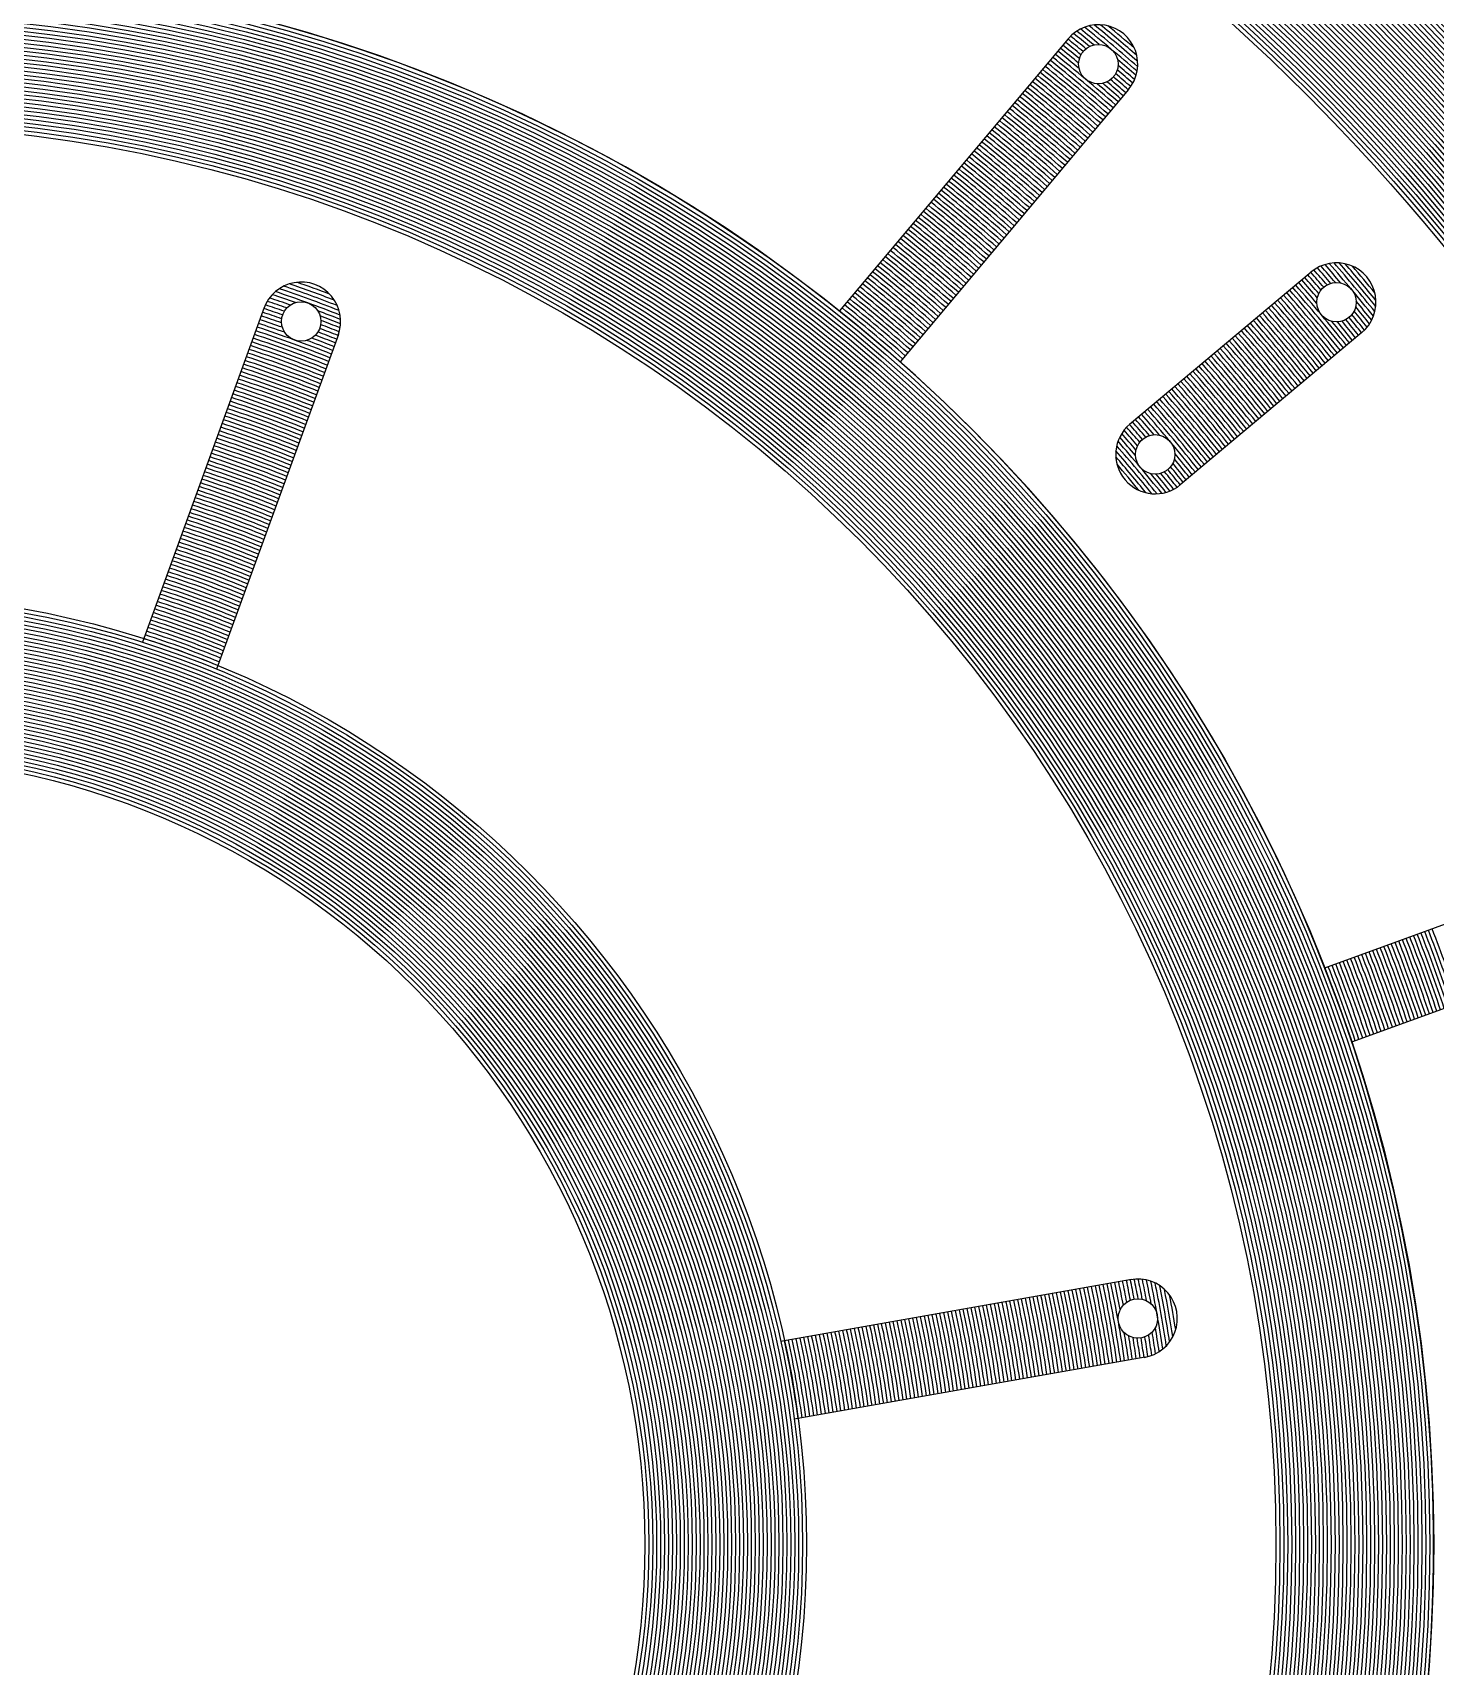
# Model space of a CAD drawing. Header units: millimetres. Extents: x 0 to 2404, y 0 to 1600.
# Drawn here: x 2356.57 to 2374.35, y 1483.18 to 1503.9 of the extents above; entities that cross this region are included whole.
import ezdxf

# ---------------------------------------------------------------- set-up
doc = ezdxf.new("R2010")
doc.units = ezdxf.units.MM

msp = doc.modelspace()

# ---------------------------------------------------------------- linework, layer by layer
for p, q in [((2369.699, 1503.819), (2366.802, 1500.367)), ((2370.465, 1503.176), (2367.568, 1499.724)), ((2372.78, 1500.861), (2370.477, 1498.929)), ((2359.509, 1500.412), (2357.964, 1496.167)), ((2373.423, 1500.095), (2371.12, 1498.163)), ((2360.449, 1500.07), (2358.904, 1495.825)), ((2377.185, 1493.579), (2372.95, 1492.037)), ((2377.527, 1492.639), (2373.292, 1491.098)), ((2370.503, 1488.088), (2366.054, 1487.304)), ((2370.677, 1487.103), (2366.228, 1486.319))]:
    msp.add_line(p, q)
for centre, radius in [((2354.333, 1484.729), 46), ((2354.333, 1484.729), 45.95), ((2354.333, 1484.729), 45.9), ((2354.333, 1484.729), 45.85), ((2354.333, 1484.729), 45.8), ((2354.333, 1484.729), 45.75), ((2354.333, 1484.729), 45.7), ((2354.333, 1484.729), 45.65), ((2354.333, 1484.729), 45.6), ((2354.333, 1484.729), 45.55), ((2354.333, 1484.729), 45.5), ((2354.333, 1484.729), 45.45), ((2354.333, 1484.729), 45.4), ((2354.333, 1484.729), 45.35), ((2354.333, 1484.729), 45.3), ((2354.333, 1484.729), 45.25), ((2354.333, 1484.729), 45.2), ((2354.333, 1484.729), 45.15), ((2354.333, 1484.729), 45.1), ((2354.333, 1484.729), 45.05), ((2354.333, 1484.729), 45), ((2354.333, 1484.729), 44.95), ((2354.333, 1484.729), 44.9), ((2354.333, 1484.729), 44.85), ((2354.333, 1484.729), 44.8), ((2354.333, 1484.729), 44.75), ((2354.333, 1484.729), 44.7), ((2354.333, 1484.729), 44.65), ((2354.333, 1484.729), 44.6), ((2354.333, 1484.729), 44.55), ((2354.333, 1484.729), 44.5), ((2354.333, 1484.729), 44.45), ((2354.333, 1484.729), 44.4), ((2354.333, 1484.729), 44.35), ((2354.333, 1484.729), 44.3), ((2354.333, 1484.729), 44.25), ((2354.333, 1484.729), 44.2), ((2354.333, 1484.729), 44.15), ((2354.333, 1484.729), 44.1), ((2354.333, 1484.729), 44.05), ((2354.333, 1484.729), 44), ((2354.333, 1484.729), 28), ((2354.333, 1484.729), 27.95), ((2354.333, 1484.729), 27.9), ((2354.333, 1484.729), 27.85), ((2354.333, 1484.729), 27.8), ((2354.333, 1484.729), 27.75), ((2354.333, 1484.729), 27.7), ((2354.333, 1484.729), 27.65), ((2354.333, 1484.729), 27.6), ((2354.333, 1484.729), 27.55), ((2354.333, 1484.729), 27.5), ((2354.333, 1484.729), 27.45), ((2354.333, 1484.729), 27.4), ((2354.333, 1484.729), 27.35), ((2354.333, 1484.729), 27.3), ((2354.333, 1484.729), 27.25), ((2354.333, 1484.729), 27.2), ((2354.333, 1484.729), 27.15), ((2354.333, 1484.729), 27.1), ((2354.333, 1484.729), 27.05), ((2354.333, 1484.729), 27), ((2354.333, 1484.729), 26.95), ((2354.333, 1484.729), 26.9), ((2354.333, 1484.729), 26.85), ((2354.333, 1484.729), 26.8), ((2354.333, 1484.729), 26.75), ((2354.333, 1484.729), 26.7), ((2354.333, 1484.729), 26.65), ((2354.333, 1484.729), 26.6), ((2354.333, 1484.729), 26.55), ((2354.333, 1484.729), 26.5), ((2354.333, 1484.729), 26.45), ((2354.333, 1484.729), 26.4), ((2354.333, 1484.729), 26.35), ((2354.333, 1484.729), 26.3), ((2354.333, 1484.729), 26.25), ((2354.333, 1484.729), 26.2), ((2354.333, 1484.729), 26.15), ((2354.333, 1484.729), 26.1), ((2354.333, 1484.729), 26.05), ((2354.333, 1484.729), 26), ((2354.333, 1484.729), 20), ((2354.333, 1484.729), 19.95), ((2354.333, 1484.729), 19.9), ((2354.333, 1484.729), 19.85), ((2354.333, 1484.729), 19.8), ((2354.333, 1484.729), 19.75), ((2354.333, 1484.729), 19.7), ((2354.333, 1484.729), 19.65), ((2354.333, 1484.729), 19.6), ((2354.333, 1484.729), 19.55), ((2354.333, 1484.729), 19.5), ((2354.333, 1484.729), 19.45), ((2354.333, 1484.729), 19.4), ((2354.333, 1484.729), 19.35), ((2354.333, 1484.729), 19.3), ((2354.333, 1484.729), 19.25), ((2354.333, 1484.729), 19.2), ((2354.333, 1484.729), 19.15), ((2354.333, 1484.729), 19.1), ((2354.333, 1484.729), 19.05), ((2354.333, 1484.729), 19), ((2354.333, 1484.729), 18.95), ((2354.333, 1484.729), 18.9), ((2370.082, 1503.497), 0.25), ((2354.333, 1484.729), 18.85), ((2354.333, 1484.729), 18.8), ((2354.333, 1484.729), 18.75), ((2354.333, 1484.729), 18.7), ((2354.333, 1484.729), 18.65), ((2354.333, 1484.729), 18.6), ((2354.333, 1484.729), 18.55), ((2354.333, 1484.729), 18.5), ((2354.333, 1484.729), 18.45), ((2354.333, 1484.729), 18.4), ((2354.333, 1484.729), 18.35), ((2354.333, 1484.729), 18.3), ((2354.333, 1484.729), 18.25), ((2354.333, 1484.729), 18.2), ((2354.333, 1484.729), 18.15), ((2354.333, 1484.729), 18.1), ((2354.333, 1484.729), 18.05), ((2354.333, 1484.729), 18), ((2373.101, 1500.478), 0.25), ((2359.977, 1500.234), 0.25), ((2370.803, 1498.549), 0.25), ((2354.333, 1484.729), 12.05), ((2354.333, 1484.729), 12.05), ((2354.333, 1484.729), 12), ((2354.333, 1484.729), 11.95), ((2354.333, 1484.729), 11.9), ((2354.333, 1484.729), 11.85), ((2354.333, 1484.729), 11.8), ((2354.333, 1484.729), 11.75), ((2354.333, 1484.729), 11.7), ((2354.333, 1484.729), 11.65), ((2354.333, 1484.729), 11.6), ((2354.333, 1484.729), 11.55), ((2354.333, 1484.729), 11.5), ((2354.333, 1484.729), 11.45), ((2354.333, 1484.729), 11.4), ((2354.333, 1484.729), 11.35), ((2354.333, 1484.729), 11.3), ((2354.333, 1484.729), 11.25), ((2354.333, 1484.729), 11.2), ((2354.333, 1484.729), 11.15), ((2354.333, 1484.729), 11.1), ((2354.333, 1484.729), 11.05), ((2354.333, 1484.729), 11), ((2354.333, 1484.729), 10.95), ((2354.333, 1484.729), 10.9), ((2354.333, 1484.729), 10.85), ((2354.333, 1484.729), 10.8), ((2354.333, 1484.729), 10.75), ((2354.333, 1484.729), 10.7), ((2354.333, 1484.729), 10.65), ((2354.333, 1484.729), 10.6), ((2354.333, 1484.729), 10.55), ((2354.333, 1484.729), 10.5), ((2354.333, 1484.729), 10.45), ((2354.333, 1484.729), 10.4), ((2354.333, 1484.729), 10.35), ((2354.333, 1484.729), 10.3), ((2354.333, 1484.729), 10.25), ((2354.333, 1484.729), 10.2), ((2354.333, 1484.729), 10.15), ((2354.333, 1484.729), 10.1), ((2354.333, 1484.729), 10.05), ((2354.333, 1484.729), 10), ((2370.583, 1487.595), 0.25)]:
    msp.add_circle(centre, radius)
for centre, radius, start, end in [((2354.333, 1484.729), 50, 95.7392, 84.2608), ((2354.333, 1484.729), 20, 141.4325, 138.5675), ((2354.333, 1484.729), 24.5, 50.5847, 51.1694), ((2370.082, 1503.497), 0.5, 320, 140), ((2354.333, 1484.729), 24.55, 50.5723, 51.1623), ((2354.333, 1484.729), 24.6, 50.5348, 51.1434), ((2354.333, 1484.729), 24.65, 50.4663, 51.1121), ((2354.333, 1484.729), 24.7, 50.3494, 51.0674), ((2354.333, 1484.729), 24.75, 48.9925, 51.0075), ((2354.333, 1484.729), 24.8, 49.0702, 50.9298), ((2354.333, 1484.729), 24.85, 49.1708, 50.8292), ((2354.333, 1484.729), 24.9, 49.3041, 50.6959), ((2354.333, 1484.729), 24.95, 49.4949, 50.5051), ((2354.333, 1484.729), 24.25, 48.8186, 51.1814), ((2354.333, 1484.729), 24.3, 50.3522, 51.179), ((2354.333, 1484.729), 24.35, 50.4692, 51.1766), ((2354.333, 1484.729), 24.4, 50.5369, 51.1742), ((2354.333, 1484.729), 24.45, 50.5734, 51.1718), ((2354.333, 1484.729), 23.95, 48.8038, 51.1962), ((2354.333, 1484.729), 24, 48.8063, 51.1937), ((2354.333, 1484.729), 24.05, 48.8087, 51.1913), ((2354.333, 1484.729), 24.1, 48.8112, 51.1888), ((2354.333, 1484.729), 24.15, 48.8137, 51.1863), ((2354.333, 1484.729), 24.2, 48.8161, 51.1839), ((2354.333, 1484.729), 24.6, 48.8566, 49.4652), ((2354.333, 1484.729), 24.7, 48.9326, 49.6506), ((2354.333, 1484.729), 24.65, 48.8879, 49.5337), ((2354.333, 1484.729), 23.7, 48.7911, 51.2089), ((2354.333, 1484.729), 23.75, 48.7937, 51.2063), ((2354.333, 1484.729), 23.8, 48.7962, 51.2038), ((2354.333, 1484.729), 23.85, 48.7987, 51.2013), ((2354.333, 1484.729), 23.9, 48.8013, 51.1987), ((2354.333, 1484.729), 24.3, 48.821, 49.6478), ((2354.333, 1484.729), 24.35, 48.8234, 49.5308), ((2354.333, 1484.729), 24.4, 48.8258, 49.4631), ((2354.333, 1484.729), 24.45, 48.8282, 49.4266), ((2354.333, 1484.729), 24.5, 48.8306, 49.4153), ((2354.333, 1484.729), 24.55, 48.8377, 49.4277), ((2354.333, 1484.729), 23.45, 48.7782, 51.2218), ((2354.333, 1484.729), 23.5, 48.7808, 51.2192), ((2354.333, 1484.729), 23.55, 48.7834, 51.2166), ((2354.333, 1484.729), 23.6, 48.786, 51.214), ((2354.333, 1484.729), 23.65, 48.7886, 51.2114), ((2354.333, 1484.729), 23.15, 48.7624, 51.2376), ((2354.333, 1484.729), 23.2, 48.7651, 51.2349), ((2354.333, 1484.729), 23.25, 48.7677, 51.2323), ((2354.333, 1484.729), 23.3, 48.7704, 51.2296), ((2354.333, 1484.729), 23.35, 48.773, 51.227), ((2354.333, 1484.729), 23.4, 48.7756, 51.2244), ((2354.333, 1484.729), 22.9, 48.7489, 51.2511), ((2354.333, 1484.729), 22.95, 48.7516, 51.2484), ((2354.333, 1484.729), 23, 48.7543, 51.2457), ((2354.333, 1484.729), 23.05, 48.757, 51.243), ((2354.333, 1484.729), 23.1, 48.7597, 51.2403), ((2354.333, 1484.729), 22.6, 48.7323, 51.2677), ((2354.333, 1484.729), 22.65, 48.7351, 51.2649), ((2354.333, 1484.729), 22.7, 48.7379, 51.2621), ((2354.333, 1484.729), 22.75, 48.7407, 51.2593), ((2354.333, 1484.729), 22.8, 48.7434, 51.2566), ((2354.333, 1484.729), 22.85, 48.7462, 51.2538), ((2354.333, 1484.729), 22.35, 48.7181, 51.2819), ((2354.333, 1484.729), 22.4, 48.721, 51.279), ((2354.333, 1484.729), 22.45, 48.7238, 51.2762), ((2354.333, 1484.729), 22.5, 48.7267, 51.2733), ((2354.333, 1484.729), 22.55, 48.7295, 51.2705), ((2354.333, 1484.729), 22.1, 48.7036, 51.2964), ((2354.333, 1484.729), 22.15, 48.7065, 51.2935), ((2354.333, 1484.729), 22.2, 48.7094, 51.2906), ((2354.333, 1484.729), 22.25, 48.7123, 51.2877), ((2354.333, 1484.729), 22.3, 48.7152, 51.2848), ((2354.333, 1484.729), 21.8, 48.6858, 51.3142), ((2354.333, 1484.729), 21.85, 48.6888, 51.3112), ((2354.333, 1484.729), 21.9, 48.6918, 51.3082), ((2354.333, 1484.729), 21.95, 48.6947, 51.3053), ((2354.333, 1484.729), 22, 48.6977, 51.3023), ((2354.333, 1484.729), 22.05, 48.7007, 51.2993), ((2354.333, 1484.729), 21.55, 48.6705, 51.3295), ((2354.333, 1484.729), 21.6, 48.6736, 51.3264), ((2354.333, 1484.729), 21.65, 48.6767, 51.3233), ((2354.333, 1484.729), 21.7, 48.6797, 51.3203), ((2354.333, 1484.729), 21.75, 48.6827, 51.3173), ((2354.333, 1484.729), 21.25, 48.6517, 51.3483), ((2354.333, 1484.729), 21.3, 48.6549, 51.3451), ((2354.333, 1484.729), 21.35, 48.6581, 51.3419), ((2354.333, 1484.729), 21.4, 48.6612, 51.3388), ((2354.333, 1484.729), 21.45, 48.6643, 51.3357), ((2354.333, 1484.729), 21.5, 48.6674, 51.3326), ((2354.333, 1484.729), 21, 48.6357, 51.3643), ((2354.333, 1484.729), 21.05, 48.6389, 51.3611), ((2354.333, 1484.729), 21.1, 48.6422, 51.3578), ((2354.333, 1484.729), 21.15, 48.6454, 51.3546), ((2354.333, 1484.729), 21.2, 48.6486, 51.3514), ((2354.333, 1484.729), 20.7, 48.6159, 51.3841), ((2354.333, 1484.729), 20.75, 48.6192, 51.3808), ((2354.333, 1484.729), 20.8, 48.6226, 51.3774), ((2354.333, 1484.729), 20.85, 48.6259, 51.3741), ((2354.333, 1484.729), 20.9, 48.6292, 51.3708), ((2354.333, 1484.729), 20.95, 48.6324, 51.3676), ((2373.101, 1500.478), 0.5, 309.4153, 130.5847), ((2354.333, 1484.729), 24.6, 40.5348, 41.1434), ((2354.333, 1484.729), 24.65, 40.4663, 41.1121), ((2354.333, 1484.729), 24.7, 40.3494, 41.0674), ((2354.333, 1484.729), 24.75, 38.9925, 41.0075), ((2354.333, 1484.729), 24.8, 39.0702, 40.9298), ((2354.333, 1484.729), 24.85, 39.1708, 40.8292), ((2354.333, 1484.729), 24.9, 39.3041, 40.6959), ((2354.333, 1484.729), 24.95, 39.4949, 40.5051), ((2359.977, 1500.234), 0.5, 339.1317, 160.8683), ((2354.333, 1484.729), 16.9, 68.9703, 71.0297), ((2354.333, 1484.729), 16.95, 69.2528, 70.7472), ((2354.333, 1484.729), 20.45, 48.599, 51.401), ((2354.333, 1484.729), 20.5, 48.6024, 51.3976), ((2354.333, 1484.729), 20.55, 48.6058, 51.3942), ((2354.333, 1484.729), 20.6, 48.6092, 51.3908), ((2354.333, 1484.729), 20.65, 48.6126, 51.3874), ((2354.333, 1484.729), 24.25, 38.8186, 41.1814), ((2354.333, 1484.729), 24.3, 40.3522, 41.179), ((2354.333, 1484.729), 24.35, 40.4692, 41.1766), ((2354.333, 1484.729), 24.4, 40.5369, 41.1742), ((2354.333, 1484.729), 24.45, 40.5734, 41.1718), ((2354.333, 1484.729), 24.5, 40.5847, 41.1694), ((2354.333, 1484.729), 24.55, 40.5723, 41.1623), ((2354.333, 1484.729), 16.6, 70.7932, 71.6963), ((2354.333, 1484.729), 16.65, 70.6914, 71.6491), ((2354.333, 1484.729), 16.7, 70.5177, 71.582), ((2354.333, 1484.729), 16.75, 68.5074, 71.4926), ((2354.333, 1484.729), 16.8, 68.6232, 71.3768), ((2354.333, 1484.729), 16.85, 68.7727, 71.2273), ((2354.333, 1484.729), 20.2, 48.5816, 51.4184), ((2354.333, 1484.729), 20.25, 48.5851, 51.4149), ((2354.333, 1484.729), 20.3, 48.5886, 51.4114), ((2354.333, 1484.729), 20.35, 48.5921, 51.4079), ((2354.333, 1484.729), 20.4, 48.5956, 51.4044), ((2354.333, 1484.729), 23.95, 38.8038, 41.1962), ((2354.333, 1484.729), 24, 38.8063, 41.1937), ((2354.333, 1484.729), 24.05, 38.8087, 41.1913), ((2354.333, 1484.729), 24.1, 38.8112, 41.1888), ((2354.333, 1484.729), 24.15, 38.8137, 41.1863), ((2354.333, 1484.729), 24.2, 38.8161, 41.1839), ((2354.333, 1484.729), 24.7, 38.9326, 39.6506), ((2354.333, 1484.729), 16.4, 70.7981, 71.7471), ((2354.333, 1484.729), 16.45, 70.8519, 71.7418), ((2354.333, 1484.729), 16.5, 70.8681, 71.7365), ((2354.333, 1484.729), 16.55, 70.8493, 71.7252), ((2354.333, 1484.729), 16.7, 68.418, 69.4823), ((2354.333, 1484.729), 16.65, 68.3509, 69.3086), ((2354.333, 1484.729), 20.05, 48.571, 51.429), ((2354.333, 1484.729), 20.1, 48.5746, 51.4254), ((2354.333, 1484.729), 20.15, 48.5781, 51.4219), ((2354.333, 1484.729), 23.65, 38.7886, 41.2114), ((2354.333, 1484.729), 23.7, 38.7911, 41.2089), ((2354.333, 1484.729), 23.75, 38.7937, 41.2063), ((2354.333, 1484.729), 23.8, 38.7962, 41.2038), ((2354.333, 1484.729), 23.85, 38.7987, 41.2013), ((2354.333, 1484.729), 23.9, 38.8013, 41.1987), ((2354.333, 1484.729), 24.5, 38.8306, 39.4153), ((2354.333, 1484.729), 24.55, 38.8377, 39.4277), ((2354.333, 1484.729), 24.6, 38.8566, 39.4652), ((2354.333, 1484.729), 24.65, 38.8879, 39.5337), ((2354.333, 1484.729), 16.2, 68.2313, 71.7687), ((2354.333, 1484.729), 16.25, 68.2368, 71.7632), ((2354.333, 1484.729), 16.3, 70.5241, 71.7578), ((2354.333, 1484.729), 16.35, 70.6977, 71.7524), ((2354.333, 1484.729), 16.45, 68.2582, 69.1481), ((2354.333, 1484.729), 16.5, 68.2635, 69.1319), ((2354.333, 1484.729), 16.55, 68.2748, 69.1507), ((2354.333, 1484.729), 16.6, 68.3037, 69.2068), ((2354.333, 1484.729), 23.3, 38.7704, 41.2296), ((2354.333, 1484.729), 23.35, 38.773, 41.227), ((2354.333, 1484.729), 23.4, 38.7756, 41.2244), ((2354.333, 1484.729), 23.45, 38.7782, 41.2218), ((2354.333, 1484.729), 23.5, 38.7808, 41.2192), ((2354.333, 1484.729), 23.55, 38.7834, 41.2166), ((2354.333, 1484.729), 23.6, 38.786, 41.214), ((2354.333, 1484.729), 24.3, 38.821, 39.6478), ((2354.333, 1484.729), 24.35, 38.8234, 39.5308), ((2354.333, 1484.729), 24.4, 38.8258, 39.4631), ((2354.333, 1484.729), 24.45, 38.8282, 39.4266), ((2354.333, 1484.729), 15.95, 68.2036, 71.7964), ((2354.333, 1484.729), 16, 68.2092, 71.7908), ((2354.333, 1484.729), 16.05, 68.2148, 71.7852), ((2354.333, 1484.729), 16.1, 68.2203, 71.7797), ((2354.333, 1484.729), 16.15, 68.2259, 71.7741), ((2354.333, 1484.729), 16.3, 68.2422, 69.4759), ((2354.333, 1484.729), 16.35, 68.2476, 69.3023), ((2354.333, 1484.729), 16.4, 68.2529, 69.2019), ((2354.333, 1484.729), 23, 38.7543, 41.2457), ((2354.333, 1484.729), 23.05, 38.757, 41.243), ((2354.333, 1484.729), 23.1, 38.7597, 41.2403), ((2354.333, 1484.729), 23.15, 38.7624, 41.2376), ((2354.333, 1484.729), 23.2, 38.7651, 41.2349), ((2354.333, 1484.729), 23.25, 38.7677, 41.2323), ((2354.333, 1484.729), 15.75, 68.1808, 71.8192), ((2354.333, 1484.729), 15.8, 68.1865, 71.8135), ((2354.333, 1484.729), 15.85, 68.1923, 71.8077), ((2354.333, 1484.729), 15.9, 68.1979, 71.8021), ((2354.333, 1484.729), 22.65, 38.7351, 41.2649), ((2354.333, 1484.729), 22.7, 38.7379, 41.2621), ((2354.333, 1484.729), 22.75, 38.7407, 41.2593), ((2354.333, 1484.729), 22.8, 38.7434, 41.2566), ((2354.333, 1484.729), 22.85, 38.7462, 41.2538), ((2354.333, 1484.729), 22.9, 38.7489, 41.2511), ((2354.333, 1484.729), 22.95, 38.7516, 41.2484), ((2354.333, 1484.729), 15.5, 68.1514, 71.8486), ((2354.333, 1484.729), 15.55, 68.1574, 71.8426), ((2354.333, 1484.729), 15.6, 68.1633, 71.8367), ((2354.333, 1484.729), 15.65, 68.1692, 71.8308), ((2354.333, 1484.729), 15.7, 68.175, 71.825), ((2354.333, 1484.729), 22.35, 38.7181, 41.2819), ((2354.333, 1484.729), 22.4, 38.721, 41.279), ((2354.333, 1484.729), 22.45, 38.7238, 41.2762), ((2354.333, 1484.729), 22.5, 38.7267, 41.2733), ((2354.333, 1484.729), 22.55, 38.7295, 41.2705), ((2354.333, 1484.729), 22.6, 38.7323, 41.2677), ((2354.333, 1484.729), 15.3, 68.1273, 71.8727), ((2354.333, 1484.729), 15.35, 68.1334, 71.8666), ((2354.333, 1484.729), 15.4, 68.1394, 71.8606), ((2354.333, 1484.729), 15.45, 68.1454, 71.8546), ((2354.333, 1484.729), 22, 38.6977, 41.3023), ((2354.333, 1484.729), 22.05, 38.7007, 41.2993), ((2354.333, 1484.729), 22.1, 38.7036, 41.2964), ((2354.333, 1484.729), 22.15, 38.7065, 41.2935), ((2354.333, 1484.729), 22.2, 38.7094, 41.2906), ((2354.333, 1484.729), 22.25, 38.7123, 41.2877), ((2354.333, 1484.729), 22.3, 38.7152, 41.2848), ((2354.333, 1484.729), 15.1, 68.1024, 71.8976), ((2354.333, 1484.729), 15.15, 68.1087, 71.8913), ((2354.333, 1484.729), 15.2, 68.1149, 71.8851), ((2354.333, 1484.729), 15.25, 68.1211, 71.8789), ((2354.333, 1484.729), 21.7, 40.3979, 41.3203), ((2354.333, 1484.729), 21.75, 38.6827, 41.3173), ((2354.333, 1484.729), 21.8, 38.6858, 41.3142), ((2354.333, 1484.729), 21.85, 38.6888, 41.3112), ((2354.333, 1484.729), 21.9, 38.6918, 41.3082), ((2354.333, 1484.729), 21.95, 38.6947, 41.3053), ((2354.333, 1484.729), 14.85, 68.0705, 71.9295), ((2354.333, 1484.729), 14.9, 68.077, 71.923), ((2354.333, 1484.729), 14.95, 68.0834, 71.9166), ((2354.333, 1484.729), 15, 68.0898, 71.9102), ((2354.333, 1484.729), 15.05, 68.0961, 71.9039), ((2370.803, 1498.549), 0.5, 130, 310), ((2354.333, 1484.729), 21.4, 40.612, 41.3086), ((2354.333, 1484.729), 21.45, 40.6535, 41.3274), ((2354.333, 1484.729), 21.5, 40.6662, 41.3326), ((2354.333, 1484.729), 21.55, 40.652, 41.3295), ((2354.333, 1484.729), 21.6, 40.6092, 41.3264), ((2354.333, 1484.729), 21.65, 40.5311, 41.3233), ((2354.333, 1484.729), 14.65, 68.0441, 71.9559), ((2354.333, 1484.729), 14.7, 68.0508, 71.9492), ((2354.333, 1484.729), 14.75, 68.0574, 71.9426), ((2354.333, 1484.729), 14.8, 68.064, 71.936), ((2354.333, 1484.729), 21.2, 38.9265, 41.0735), ((2354.333, 1484.729), 21.25, 38.8393, 41.1607), ((2354.333, 1484.729), 21.3, 40.4016, 41.227), ((2354.333, 1484.729), 21.35, 40.5349, 41.2756), ((2354.333, 1484.729), 14.4, 68.0102, 71.9898), ((2354.333, 1484.729), 14.45, 68.0171, 71.9829), ((2354.333, 1484.729), 14.5, 68.0239, 71.9761), ((2354.333, 1484.729), 14.55, 68.0307, 71.9693), ((2354.333, 1484.729), 14.6, 68.0374, 71.9626), ((2354.333, 1484.729), 21.1, 39.193, 40.807), ((2354.333, 1484.729), 21.15, 39.0406, 40.9594), ((2354.333, 1484.729), 21.05, 39.413, 40.587), ((2354.333, 1484.729), 21.6, 38.6736, 39.3908), ((2354.333, 1484.729), 21.65, 38.6767, 39.4689), ((2354.333, 1484.729), 21.7, 38.6797, 39.6021), ((2354.333, 1484.729), 14.2, 67.9821, 72.0179), ((2354.333, 1484.729), 14.25, 67.9892, 72.0108), ((2354.333, 1484.729), 14.3, 67.9962, 72.0038), ((2354.333, 1484.729), 14.35, 68.0032, 71.9968), ((2354.333, 1484.729), 21.3, 38.773, 39.5984), ((2354.333, 1484.729), 21.35, 38.7244, 39.4651), ((2354.333, 1484.729), 21.4, 38.6914, 39.388), ((2354.333, 1484.729), 21.45, 38.6726, 39.3465), ((2354.333, 1484.729), 21.5, 38.6674, 39.3338), ((2354.333, 1484.729), 21.55, 38.6705, 39.348), ((2354.333, 1484.729), 14, 67.9533, 72.0467), ((2354.333, 1484.729), 14.05, 67.9606, 72.0394), ((2354.333, 1484.729), 14.1, 67.9678, 72.0322), ((2354.333, 1484.729), 14.15, 67.975, 72.025), ((2354.333, 1484.729), 13.75, 67.9161, 72.0839), ((2354.333, 1484.729), 13.8, 67.9236, 72.0764), ((2354.333, 1484.729), 13.85, 67.9311, 72.0689), ((2354.333, 1484.729), 13.9, 67.9386, 72.0614), ((2354.333, 1484.729), 13.95, 67.9459, 72.0541), ((2354.333, 1484.729), 13.55, 67.8853, 72.1147), ((2354.333, 1484.729), 13.6, 67.8931, 72.1069), ((2354.333, 1484.729), 13.65, 67.9008, 72.0992), ((2354.333, 1484.729), 13.7, 67.9084, 72.0916), ((2354.333, 1484.729), 13.3, 67.8455, 72.1545), ((2354.333, 1484.729), 13.35, 67.8536, 72.1464), ((2354.333, 1484.729), 13.4, 67.8616, 72.1384), ((2354.333, 1484.729), 13.45, 67.8696, 72.1304), ((2354.333, 1484.729), 13.5, 67.8774, 72.1226), ((2354.333, 1484.729), 13.1, 67.8126, 72.1874), ((2354.333, 1484.729), 13.15, 67.8209, 72.1791), ((2354.333, 1484.729), 13.2, 67.8292, 72.1708), ((2354.333, 1484.729), 13.25, 67.8374, 72.1626), ((2354.333, 1484.729), 12.9, 67.7787, 72.2213), ((2354.333, 1484.729), 12.95, 67.7873, 72.2127), ((2354.333, 1484.729), 13, 67.7958, 72.2042), ((2354.333, 1484.729), 13.05, 67.8042, 72.1958), ((2354.333, 1484.729), 12.65, 67.7348, 72.2652), ((2354.333, 1484.729), 12.7, 67.7437, 72.2563), ((2354.333, 1484.729), 12.75, 67.7525, 72.2475), ((2354.333, 1484.729), 12.8, 67.7613, 72.2387), ((2354.333, 1484.729), 12.85, 67.77, 72.23), ((2354.333, 1484.729), 12.45, 67.6983, 72.3017), ((2354.333, 1484.729), 12.5, 67.7076, 72.2924), ((2354.333, 1484.729), 12.55, 67.7167, 72.2833), ((2354.333, 1484.729), 12.6, 67.7258, 72.2742), ((2354.333, 1484.729), 12.2, 67.6512, 72.3488), ((2354.333, 1484.729), 12.25, 67.6607, 72.3393), ((2354.333, 1484.729), 12.3, 67.6703, 72.3297), ((2354.333, 1484.729), 12.35, 67.6797, 72.3203), ((2354.333, 1484.729), 12.4, 67.6891, 72.3109), ((2354.333, 1484.729), 12.05, 67.6219, 72.3781), ((2354.333, 1484.729), 12.1, 67.6317, 72.3683), ((2354.333, 1484.729), 12.15, 67.6415, 72.3585), ((2354.333, 1484.729), 21.1, 18.6422, 21.3578), ((2354.333, 1484.729), 21.15, 18.6454, 21.3546), ((2354.333, 1484.729), 21.2, 18.6486, 21.3514), ((2354.333, 1484.729), 21.25, 18.6517, 21.3483), ((2354.333, 1484.729), 21.3, 18.6549, 21.3451), ((2354.333, 1484.729), 21.35, 18.6581, 21.3419), ((2354.333, 1484.729), 21.4, 18.6612, 21.3388), ((2354.333, 1484.729), 21.45, 18.6643, 21.3357), ((2354.333, 1484.729), 20.5, 18.6024, 21.3976), ((2354.333, 1484.729), 20.55, 18.6058, 21.3942), ((2354.333, 1484.729), 20.6, 18.6092, 21.3908), ((2354.333, 1484.729), 20.65, 18.6126, 21.3874), ((2354.333, 1484.729), 20.7, 18.6159, 21.3841), ((2354.333, 1484.729), 20.75, 18.6192, 21.3808), ((2354.333, 1484.729), 20.8, 18.6226, 21.3774), ((2354.333, 1484.729), 20.85, 18.6259, 21.3741), ((2354.333, 1484.729), 20.9, 18.6292, 21.3708), ((2354.333, 1484.729), 20.95, 18.6324, 21.3676), ((2354.333, 1484.729), 21, 18.6357, 21.3643), ((2354.333, 1484.729), 21.05, 18.6389, 21.3611), ((2354.333, 1484.729), 20.05, 18.571, 21.429), ((2354.333, 1484.729), 20.1, 18.5746, 21.4254), ((2354.333, 1484.729), 20.15, 18.5781, 21.4219), ((2354.333, 1484.729), 20.2, 18.5816, 21.4184), ((2354.333, 1484.729), 20.25, 18.5851, 21.4149), ((2354.333, 1484.729), 20.3, 18.5886, 21.4114), ((2354.333, 1484.729), 20.35, 18.5921, 21.4079), ((2354.333, 1484.729), 20.4, 18.5956, 21.4044), ((2354.333, 1484.729), 20.45, 18.599, 21.401), ((2354.333, 1484.729), 16.4, 10.7981, 11.7471), ((2354.333, 1484.729), 16.45, 10.8519, 11.7418), ((2370.583, 1487.595), 0.5, 279.1317, 100.8683), ((2354.333, 1484.729), 16.5, 10.8681, 11.7365), ((2354.333, 1484.729), 16.55, 10.8493, 11.7252), ((2354.333, 1484.729), 16.6, 10.7932, 11.6963), ((2354.333, 1484.729), 16.65, 10.6914, 11.6491), ((2354.333, 1484.729), 16.7, 10.5177, 11.582), ((2354.333, 1484.729), 16.75, 8.5074, 11.4926), ((2354.333, 1484.729), 15.2, 8.1149, 11.8851), ((2354.333, 1484.729), 15.25, 8.1211, 11.8789), ((2354.333, 1484.729), 15.3, 8.1273, 11.8727), ((2354.333, 1484.729), 15.35, 8.1334, 11.8666), ((2354.333, 1484.729), 15.4, 8.1394, 11.8606), ((2354.333, 1484.729), 15.45, 8.1454, 11.8546), ((2354.333, 1484.729), 15.5, 8.1514, 11.8486), ((2354.333, 1484.729), 15.55, 8.1574, 11.8426), ((2354.333, 1484.729), 15.6, 8.1633, 11.8367), ((2354.333, 1484.729), 15.65, 8.1692, 11.8308), ((2354.333, 1484.729), 15.7, 8.175, 11.825), ((2354.333, 1484.729), 15.75, 8.1808, 11.8192), ((2354.333, 1484.729), 15.8, 8.1865, 11.8135), ((2354.333, 1484.729), 15.85, 8.1923, 11.8077), ((2354.333, 1484.729), 15.9, 8.1979, 11.8021), ((2354.333, 1484.729), 15.95, 8.2036, 11.7964), ((2354.333, 1484.729), 16, 8.2092, 11.7908), ((2354.333, 1484.729), 16.05, 8.2148, 11.7852), ((2354.333, 1484.729), 16.1, 8.2203, 11.7797), ((2354.333, 1484.729), 16.15, 8.2259, 11.7741), ((2354.333, 1484.729), 16.2, 8.2313, 11.7687), ((2354.333, 1484.729), 16.25, 8.2368, 11.7632), ((2354.333, 1484.729), 16.3, 10.5241, 11.7578), ((2354.333, 1484.729), 16.35, 10.6977, 11.7524), ((2354.333, 1484.729), 16.8, 8.6232, 11.3768), ((2354.333, 1484.729), 16.85, 8.7727, 11.2273), ((2354.333, 1484.729), 16.9, 8.9703, 11.0297), ((2354.333, 1484.729), 16.95, 9.2528, 10.7472), ((2354.333, 1484.729), 14, 7.9533, 12.0467), ((2354.333, 1484.729), 14.05, 7.9606, 12.0394), ((2354.333, 1484.729), 14.1, 7.9678, 12.0322), ((2354.333, 1484.729), 14.15, 7.975, 12.025), ((2354.333, 1484.729), 14.2, 7.9821, 12.0179), ((2354.333, 1484.729), 14.25, 7.9892, 12.0108), ((2354.333, 1484.729), 14.3, 7.9962, 12.0038), ((2354.333, 1484.729), 14.35, 8.0032, 11.9968), ((2354.333, 1484.729), 14.4, 8.0102, 11.9898), ((2354.333, 1484.729), 14.45, 8.0171, 11.9829), ((2354.333, 1484.729), 14.5, 8.0239, 11.9761), ((2354.333, 1484.729), 14.55, 8.0307, 11.9693), ((2354.333, 1484.729), 14.6, 8.0374, 11.9626), ((2354.333, 1484.729), 14.65, 8.0441, 11.9559), ((2354.333, 1484.729), 14.7, 8.0508, 11.9492), ((2354.333, 1484.729), 14.75, 8.0574, 11.9426), ((2354.333, 1484.729), 14.8, 8.064, 11.936), ((2354.333, 1484.729), 14.85, 8.0705, 11.9295), ((2354.333, 1484.729), 14.9, 8.077, 11.923), ((2354.333, 1484.729), 14.95, 8.0834, 11.9166), ((2354.333, 1484.729), 15, 8.0898, 11.9102), ((2354.333, 1484.729), 15.05, 8.0961, 11.9039), ((2354.333, 1484.729), 15.1, 8.1024, 11.8976), ((2354.333, 1484.729), 15.15, 8.1087, 11.8913), ((2354.333, 1484.729), 12.8, 7.7613, 12.2387), ((2354.333, 1484.729), 12.85, 7.77, 12.23), ((2354.333, 1484.729), 12.9, 7.7787, 12.2213), ((2354.333, 1484.729), 12.95, 7.7873, 12.2127), ((2354.333, 1484.729), 13, 7.7958, 12.2042), ((2354.333, 1484.729), 13.05, 7.8042, 12.1958), ((2354.333, 1484.729), 13.1, 7.8126, 12.1874), ((2354.333, 1484.729), 13.15, 7.8209, 12.1791), ((2354.333, 1484.729), 13.2, 7.8292, 12.1708), ((2354.333, 1484.729), 13.25, 7.8374, 12.1626), ((2354.333, 1484.729), 13.3, 7.8455, 12.1545), ((2354.333, 1484.729), 13.35, 7.8536, 12.1464), ((2354.333, 1484.729), 13.4, 7.8616, 12.1384), ((2354.333, 1484.729), 13.45, 7.8696, 12.1304), ((2354.333, 1484.729), 13.5, 7.8774, 12.1226), ((2354.333, 1484.729), 13.55, 7.8853, 12.1147), ((2354.333, 1484.729), 13.6, 7.8931, 12.1069), ((2354.333, 1484.729), 13.65, 7.9008, 12.0992), ((2354.333, 1484.729), 13.7, 7.9084, 12.0916), ((2354.333, 1484.729), 13.75, 7.9161, 12.0839), ((2354.333, 1484.729), 13.8, 7.9236, 12.0764), ((2354.333, 1484.729), 13.85, 7.9311, 12.0689), ((2354.333, 1484.729), 13.9, 7.9386, 12.0614), ((2354.333, 1484.729), 13.95, 7.9459, 12.0541), ((2354.333, 1484.729), 16.7, 8.418, 9.4823), ((2354.333, 1484.729), 12.05, 7.6219, 12.3781), ((2354.333, 1484.729), 12.1, 7.6317, 12.3683), ((2354.333, 1484.729), 12.15, 7.6415, 12.3585), ((2354.333, 1484.729), 12.2, 7.6512, 12.3488), ((2354.333, 1484.729), 12.25, 7.6607, 12.3393), ((2354.333, 1484.729), 12.3, 7.6703, 12.3297), ((2354.333, 1484.729), 12.35, 7.6797, 12.3203), ((2354.333, 1484.729), 12.4, 7.6891, 12.3109), ((2354.333, 1484.729), 12.45, 7.6983, 12.3017), ((2354.333, 1484.729), 12.5, 7.7076, 12.2924), ((2354.333, 1484.729), 12.55, 7.7167, 12.2833), ((2354.333, 1484.729), 12.6, 7.7258, 12.2742), ((2354.333, 1484.729), 12.65, 7.7348, 12.2652), ((2354.333, 1484.729), 12.7, 7.7437, 12.2563), ((2354.333, 1484.729), 12.75, 7.7525, 12.2475), ((2354.333, 1484.729), 16.3, 8.2422, 9.4759), ((2354.333, 1484.729), 16.35, 8.2476, 9.3023), ((2354.333, 1484.729), 16.4, 8.2529, 9.2019), ((2354.333, 1484.729), 16.45, 8.2582, 9.1481), ((2354.333, 1484.729), 16.5, 8.2635, 9.1319), ((2354.333, 1484.729), 16.55, 8.2748, 9.1507), ((2354.333, 1484.729), 16.6, 8.3037, 9.2068), ((2354.333, 1484.729), 16.65, 8.3509, 9.3086)]:
    msp.add_arc(centre, radius, start, end)

doc.saveas('drawing.dxf')
